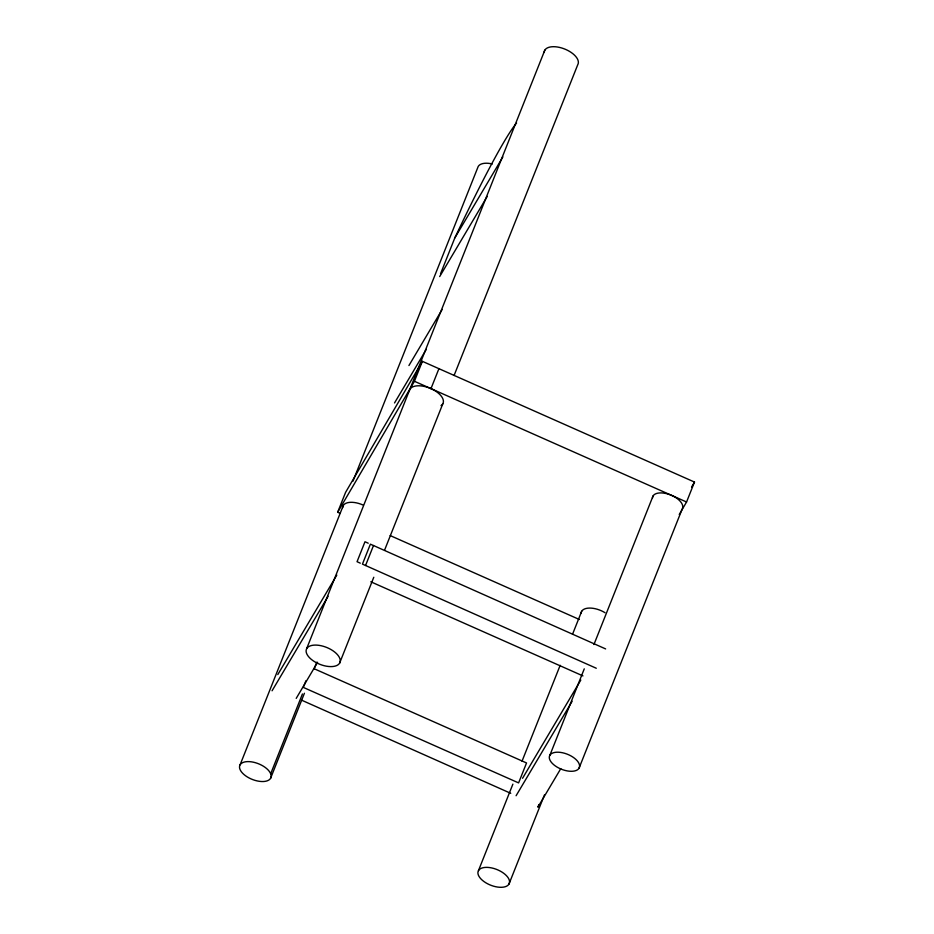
<?xml version="1.0" encoding="UTF-8"?>
<svg xmlns="http://www.w3.org/2000/svg" width="934" height="934" viewBox="0 0 934 934"><rect width="100%" height="100%" fill="white"/><g stroke="black" fill="none" stroke-linecap="round" stroke-linejoin="round"><path stroke-width="1.4" d="M340.209 513.396L337.664 512.264L345.603 492.323L422.366 361.33L694.499 482.061L686.56 502.002L679.251 514.482M240.096 764.818L343.28 505.516M352.959 481.197L478.22 166.439A16.707 8.429 21.7 0 1 492.288 163.987M440.521 273.837L454.811 237.937A193.42 13.274 -66 0 1 516.584 123.055M306.702 648.535L544.826 50.167M337.664 512.264L414.427 381.282L422.366 361.33M305.955 680.746L303.305 687.401L518.603 782.902L526.543 762.961L313.906 668.627M270.685 773.761L302.429 693.974M270.568 778.337A16.707 8.429 21.7 0 0 251.433 761.84A16.707 8.429 21.7 0 0 243.996 774.543A16.707 8.429 21.7 0 0 270.568 778.337L304.426 693.25M314.104 668.942L316.789 662.194M441.035 405.636A18.038 9.107 21.7 0 0 430.983 388.626L438.922 368.673M365.556 565.49L373.495 545.538L370.389 544.172L362.45 564.124L596.289 668.254M339.614 663.14A18.038 9.107 21.7 0 0 318.949 645.336A18.038 9.107 21.7 0 0 310.917 659.042A18.038 9.107 21.7 0 0 339.614 663.14L373.787 577.259M384.574 550.161L442.798 403.838M454.087 375.468L577.737 64.761A18.038 9.107 21.7 0 0 563.739 48.661A18.038 9.107 21.7 0 0 544.183 52.456M478.488 870.57L512.883 784.14M522.024 761.187L560.178 665.3M572.542 634.233L581.684 611.28M549.869 755.279L584.264 668.849M593.931 644.542L653.053 495.977M538.953 804.536L537.891 807.186L560.797 768.624M508.972 884.089A16.707 8.429 21.7 0 0 489.836 867.604A16.707 8.429 21.7 0 0 482.388 880.307A16.707 8.429 21.7 0 0 508.972 884.089L544.44 794.962M579.033 768.227A15.995 8.067 21.7 0 0 560.727 752.43A15.995 8.067 21.7 0 0 553.593 764.596A15.995 8.067 21.7 0 0 579.033 768.227L682.229 508.925A15.995 8.067 21.7 0 0 669.818 494.646A15.995 8.067 21.7 0 0 652.481 498.02M691.58 487.046L694.499 482.061M454.811 237.937L502.866 156.947M439.68 276.581L487.244 196.42M408.929 365.533L442.191 309.458M394.533 402.939L426.313 349.351M277.795 674.57L336.812 575.087M272.063 690.786L328.138 596.277M296.206 698.387L317.595 662.323M522.561 778.279L580.808 680.045M516.093 795.733L572.145 701.271M414.427 381.282L686.56 502.002M390.178 535.567L579.302 619.464M370.81 581.789L582.956 675.912M373.495 545.538L605.629 648.92M368.229 543.203L364.984 541.755L357.045 561.708L360.291 563.155M301.542 700.15L510.735 793.316M409.255 391.544A18.038 9.107 21.7 0 1 430.983 388.626M581.088 613.404A16.707 8.429 21.7 0 1 605.01 612.704M342.685 507.641A16.707 8.429 21.7 0 1 362.824 504.944"/></g></svg>
